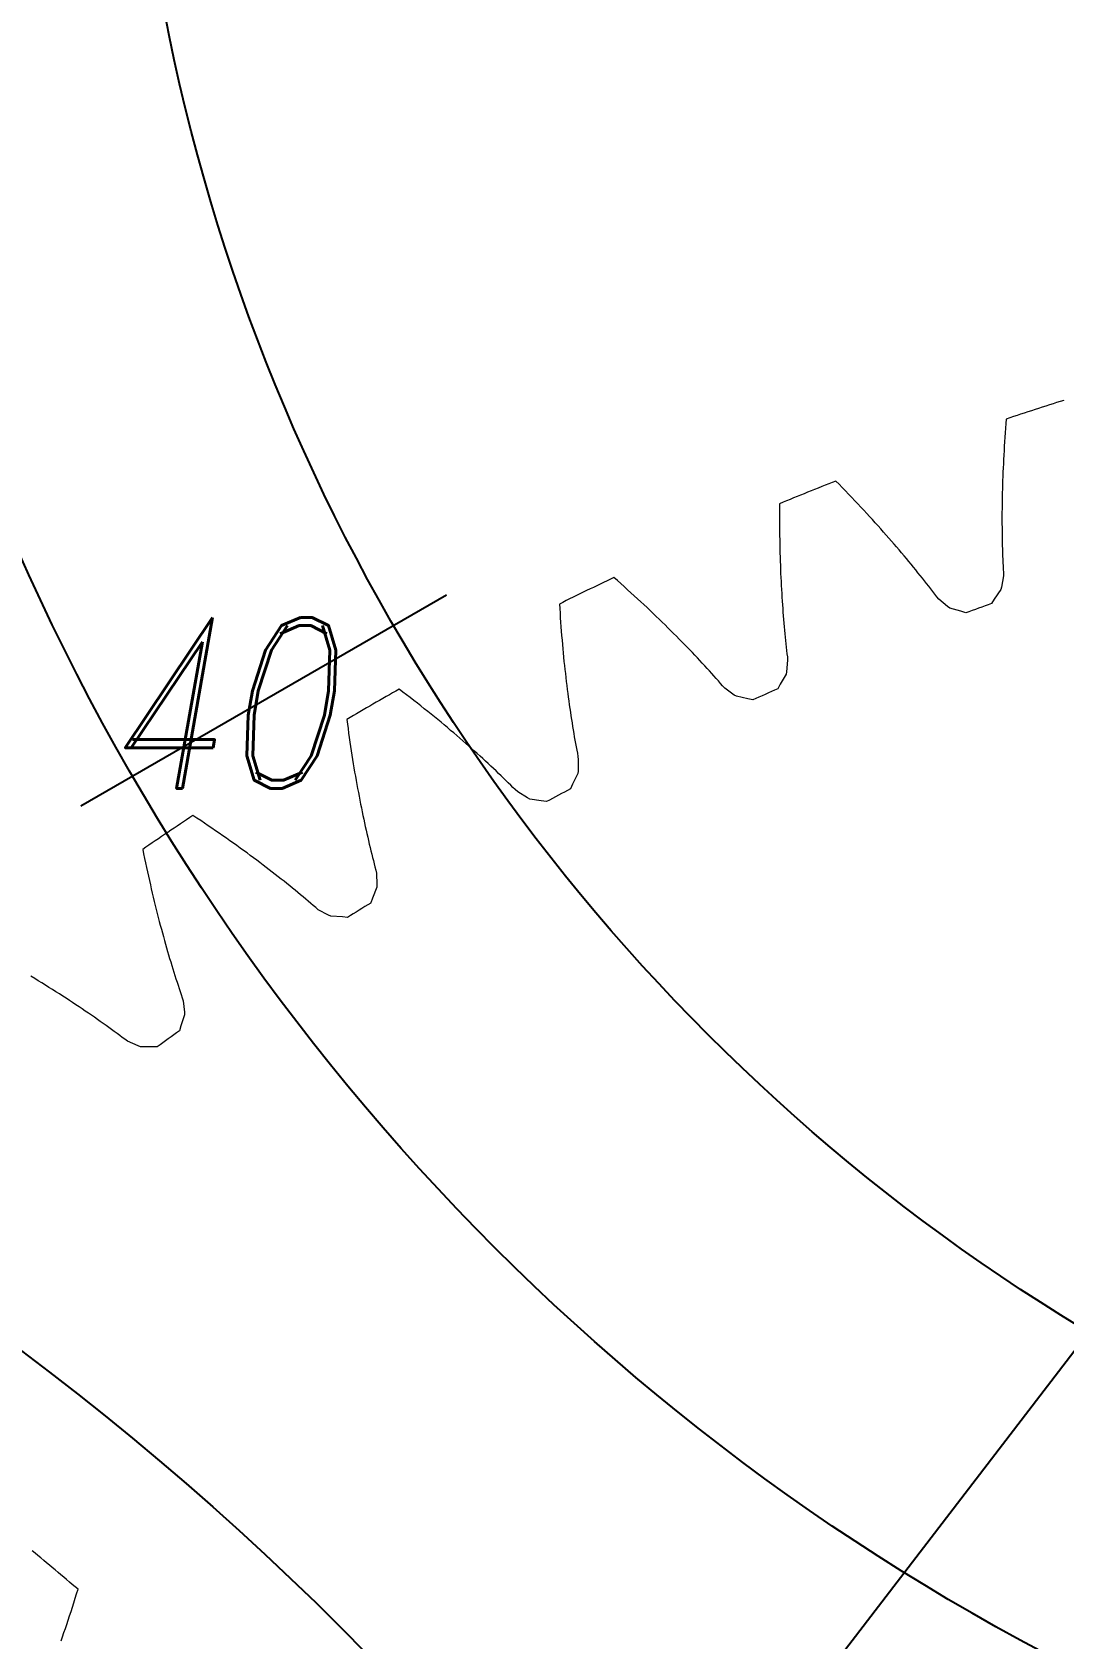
# Model space of a CAD drawing. Header units: millimetres. Extents: x 278858 to 279223, y 218711 to 219074.
# Drawn here: x 278973.75 to 278987.44, y 218843.26 to 218864.59 of the extents above; entities that cross this region are included whole.
import ezdxf

# ---------------------------------------------------------------- set-up
doc = ezdxf.new("R2010")
doc.units = ezdxf.units.MM
doc.header["$LTSCALE"] = 2
for name, color, linetype, lineweight in [('AM_4', 3, 'Continuous', 25), ('AM_8', 1, 'Continuous', 25), ('AM_9', 251, 'Continuous', 15), ('Visibile (ANSI)', 7, 'Continuous', 50)]:
    doc.layers.add(name, color=color, linetype=linetype, lineweight=lineweight)
doc.styles.add('ROMAND', font='romand')

msp = doc.modelspace()

# ---------------------------------------------------------------- linework, layer by layer
for centre, radius in [((279001.271, 218869.828), 30.237), ((279001.271, 218869.828), 26.237), ((278950.271, 218815.828), 39), ((278950.271, 218815.828), 35)]:
    msp.add_circle(centre, radius)
at = {"layer": 'AM_4'}
msp.add_line((278999.944, 218863.204), (278984.116, 218842.563), dxfattribs=at)
at = {"layer": 'AM_8'}
msp.add_line((278979.249, 218857.114), (278974.394, 218854.311), dxfattribs=at)
at = {"layer": 'AM_9'}
for p, q in [((278986.675, 218859.451), (278986.67, 218859.39)), ((278986.661, 218859.268), (278986.656, 218859.208)), ((278986.665, 218859.329), (278986.661, 218859.268)), ((278986.67, 218859.39), (278986.665, 218859.329)), ((278986.645, 218859.031), (278986.642, 218858.973)), ((278986.649, 218859.089), (278986.645, 218859.031)), ((278986.653, 218859.149), (278986.649, 218859.089)), ((278986.656, 218859.208), (278986.653, 218859.149)), ((278986.636, 218858.858), (278986.634, 218858.801)), ((278986.639, 218858.915), (278986.636, 218858.858)), ((278986.642, 218858.973), (278986.639, 218858.915)), ((278984.456, 218858.584), (278984.412, 218858.628)), ((278986.627, 218858.634), (278986.625, 218858.579)), ((278986.629, 218858.689), (278986.627, 218858.634)), ((278986.631, 218858.745), (278986.629, 218858.689)), ((278986.634, 218858.801), (278986.631, 218858.745)), ((278984.498, 218858.54), (278984.456, 218858.584)), ((278984.541, 218858.497), (278984.498, 218858.54)), ((278984.583, 218858.453), (278984.541, 218858.497)), ((278984.624, 218858.41), (278984.583, 218858.453)), ((278984.665, 218858.367), (278984.624, 218858.41)), ((278986.621, 218858.418), (278986.62, 218858.365)), ((278986.622, 218858.471), (278986.621, 218858.418)), ((278986.624, 218858.525), (278986.622, 218858.471)), ((278986.625, 218858.579), (278986.624, 218858.525)), ((278983.667, 218858.265), (278983.666, 218858.204)), ((278983.666, 218858.204), (278983.666, 218858.143)), ((278983.667, 218858.327), (278983.667, 218858.265)), ((278984.705, 218858.325), (278984.665, 218858.367)), ((278984.745, 218858.282), (278984.705, 218858.325)), ((278984.784, 218858.24), (278984.745, 218858.282)), ((278984.823, 218858.198), (278984.784, 218858.24)), ((278984.862, 218858.156), (278984.823, 218858.198)), ((278986.619, 218858.261), (278986.618, 218858.21)), ((278986.618, 218858.21), (278986.618, 218858.159)), ((278986.62, 218858.313), (278986.619, 218858.261)), ((278986.62, 218858.365), (278986.62, 218858.313)), ((278983.666, 218858.143), (278983.666, 218858.083)), ((278983.666, 218858.083), (278983.666, 218858.023)), ((278983.666, 218858.023), (278983.667, 218857.964)), ((278983.667, 218857.964), (278983.667, 218857.905)), ((278984.9, 218858.115), (278984.862, 218858.156)), ((278984.937, 218858.073), (278984.9, 218858.115)), ((278984.974, 218858.032), (278984.937, 218858.073)), ((278985.011, 218857.992), (278984.974, 218858.032)), ((278985.047, 218857.951), (278985.011, 218857.992)), ((278986.618, 218858.159), (278986.618, 218858.109)), ((278986.618, 218858.109), (278986.618, 218858.059)), ((278986.618, 218858.059), (278986.619, 218858.01)), ((278986.619, 218858.01), (278986.619, 218857.961)), ((278986.619, 218857.961), (278986.62, 218857.913)), ((278983.667, 218857.905), (278983.668, 218857.847)), ((278983.668, 218857.847), (278983.669, 218857.789)), ((278983.669, 218857.789), (278983.67, 218857.732)), ((278985.082, 218857.911), (278985.047, 218857.951)), ((278985.117, 218857.871), (278985.082, 218857.911)), ((278985.152, 218857.831), (278985.117, 218857.871)), ((278985.186, 218857.791), (278985.152, 218857.831)), ((278985.22, 218857.752), (278985.186, 218857.791)), ((278985.253, 218857.713), (278985.22, 218857.752)), ((278986.62, 218857.913), (278986.62, 218857.865)), ((278986.62, 218857.865), (278986.621, 218857.817)), ((278986.621, 218857.817), (278986.622, 218857.771)), ((278986.622, 218857.771), (278986.624, 218857.724)), ((278983.67, 218857.732), (278983.672, 218857.675)), ((278983.672, 218857.675), (278983.673, 218857.619)), ((278983.673, 218857.619), (278983.675, 218857.564)), ((278983.675, 218857.564), (278983.677, 218857.508)), ((278985.286, 218857.674), (278985.253, 218857.713)), ((278985.318, 218857.636), (278985.286, 218857.674)), ((278985.35, 218857.598), (278985.318, 218857.636)), ((278985.382, 218857.56), (278985.35, 218857.598)), ((278985.413, 218857.522), (278985.382, 218857.56)), ((278986.624, 218857.724), (278986.625, 218857.678)), ((278986.625, 218857.678), (278986.626, 218857.633)), ((278986.626, 218857.633), (278986.628, 218857.588)), ((278986.628, 218857.588), (278986.63, 218857.544)), ((278986.63, 218857.544), (278986.632, 218857.5)), ((278981.514, 218857.307), (278981.468, 218857.347)), ((278983.677, 218857.508), (278983.679, 218857.454)), ((278983.679, 218857.454), (278983.681, 218857.399)), ((278983.681, 218857.399), (278983.683, 218857.346)), ((278983.683, 218857.346), (278983.686, 218857.292)), ((278985.444, 218857.485), (278985.413, 218857.522)), ((278985.474, 218857.447), (278985.444, 218857.485)), ((278985.503, 218857.411), (278985.474, 218857.447)), ((278985.533, 218857.374), (278985.503, 218857.411)), ((278985.562, 218857.338), (278985.533, 218857.374)), ((278985.59, 218857.302), (278985.562, 218857.338)), ((278986.636, 218857.371), (278986.61, 218857.219)), ((278986.632, 218857.5), (278986.634, 218857.457)), ((278986.634, 218857.457), (278986.636, 218857.414)), ((278986.636, 218857.414), (278986.636, 218857.371)), ((278981.56, 218857.266), (278981.514, 218857.307)), ((278981.605, 218857.226), (278981.56, 218857.266)), ((278981.65, 218857.185), (278981.605, 218857.226)), ((278981.694, 218857.145), (278981.65, 218857.185)), ((278981.738, 218857.105), (278981.694, 218857.145)), ((278981.781, 218857.065), (278981.738, 218857.105)), ((278983.686, 218857.292), (278983.689, 218857.24)), ((278983.689, 218857.24), (278983.692, 218857.188)), ((278983.692, 218857.188), (278983.695, 218857.136)), ((278983.695, 218857.136), (278983.698, 218857.085)), ((278985.618, 218857.266), (278985.59, 218857.302)), ((278985.646, 218857.231), (278985.618, 218857.266)), ((278985.673, 218857.196), (278985.646, 218857.231)), ((278985.699, 218857.161), (278985.673, 218857.196)), ((278985.726, 218857.126), (278985.699, 218857.161)), ((278985.752, 218857.092), (278985.726, 218857.126)), ((278986.601, 218857.187), (278986.515, 218857.06)), ((278986.61, 218857.219), (278986.601, 218857.187)), ((278980.746, 218856.995), (278980.749, 218856.934)), ((278980.749, 218856.934), (278980.753, 218856.873)), ((278981.824, 218857.026), (278981.781, 218857.065)), ((278981.866, 218856.987), (278981.824, 218857.026)), ((278981.908, 218856.947), (278981.866, 218856.987)), ((278981.949, 218856.908), (278981.908, 218856.947)), ((278981.99, 218856.87), (278981.949, 218856.908)), ((278983.698, 218857.085), (278983.701, 218857.034)), ((278983.701, 218857.034), (278983.705, 218856.984)), ((278983.705, 218856.984), (278983.708, 218856.934)), ((278983.708, 218856.934), (278983.712, 218856.885)), ((278985.78, 218857.059), (278985.752, 218857.092)), ((278985.897, 218856.96), (278985.78, 218857.059)), ((278985.924, 218856.941), (278985.897, 218856.96)), ((278986.072, 218856.899), (278985.924, 218856.941)), ((278986.138, 218856.878), (278986.072, 218856.899)), ((278986.515, 218857.06), (278986.478, 218857.002)), ((278980.753, 218856.873), (278980.757, 218856.812)), ((278980.757, 218856.812), (278980.761, 218856.752)), ((278980.761, 218856.752), (278980.766, 218856.692)), ((278980.766, 218856.692), (278980.77, 218856.633)), ((278982.03, 218856.831), (278981.99, 218856.87)), ((278982.07, 218856.793), (278982.03, 218856.831)), ((278982.109, 218856.755), (278982.07, 218856.793)), ((278982.148, 218856.717), (278982.109, 218856.755)), ((278982.186, 218856.679), (278982.148, 218856.717)), ((278982.224, 218856.641), (278982.186, 218856.679)), ((278983.712, 218856.885), (278983.716, 218856.836)), ((278983.716, 218856.836), (278983.72, 218856.788)), ((278983.72, 218856.788), (278983.724, 218856.74)), ((278983.724, 218856.74), (278983.728, 218856.693)), ((278983.728, 218856.693), (278983.732, 218856.647)), ((278980.77, 218856.633), (278980.775, 218856.575)), ((278980.775, 218856.575), (278980.78, 218856.517)), ((278980.78, 218856.517), (278980.785, 218856.459)), ((278980.785, 218856.459), (278980.79, 218856.402)), ((278982.261, 218856.604), (278982.224, 218856.641)), ((278982.298, 218856.567), (278982.261, 218856.604)), ((278982.335, 218856.53), (278982.298, 218856.567)), ((278982.37, 218856.494), (278982.335, 218856.53)), ((278982.406, 218856.457), (278982.37, 218856.494)), ((278983.732, 218856.647), (278983.737, 218856.6)), ((278983.737, 218856.6), (278983.741, 218856.555)), ((278983.741, 218856.555), (278983.746, 218856.51)), ((278983.746, 218856.51), (278983.751, 218856.465)), ((278983.751, 218856.465), (278983.755, 218856.421)), ((278980.79, 218856.402), (278980.795, 218856.346)), ((278980.795, 218856.346), (278980.801, 218856.29)), ((278980.801, 218856.29), (278980.806, 218856.234)), ((278982.441, 218856.421), (278982.406, 218856.457)), ((278982.475, 218856.385), (278982.441, 218856.421)), ((278982.51, 218856.35), (278982.475, 218856.385)), ((278982.543, 218856.314), (278982.51, 218856.35)), ((278982.576, 218856.279), (278982.543, 218856.314)), ((278982.609, 218856.244), (278982.576, 218856.279)), ((278983.755, 218856.421), (278983.76, 218856.377)), ((278983.773, 218856.249), (278983.758, 218856.096)), ((278983.76, 218856.377), (278983.765, 218856.334)), ((278983.765, 218856.334), (278983.771, 218856.292)), ((278983.771, 218856.292), (278983.773, 218856.249)), ((278980.806, 218856.234), (278980.812, 218856.179)), ((278980.812, 218856.179), (278980.818, 218856.125)), ((278980.818, 218856.125), (278980.824, 218856.071)), ((278980.824, 218856.071), (278980.83, 218856.018)), ((278982.641, 218856.209), (278982.609, 218856.244)), ((278982.673, 218856.175), (278982.641, 218856.209)), ((278982.704, 218856.141), (278982.673, 218856.175)), ((278982.735, 218856.107), (278982.704, 218856.141)), ((278982.766, 218856.073), (278982.735, 218856.107)), ((278982.796, 218856.04), (278982.766, 218856.073)), ((278982.825, 218856.007), (278982.796, 218856.04)), ((278983.752, 218856.063), (278983.675, 218855.93)), ((278983.758, 218856.096), (278983.752, 218856.063)), ((278978.669, 218855.827), (278978.62, 218855.865)), ((278978.717, 218855.79), (278978.669, 218855.827)), ((278980.83, 218856.018), (278980.836, 218855.965)), ((278980.836, 218855.965), (278980.843, 218855.912)), ((278980.843, 218855.912), (278980.849, 218855.861)), ((278980.849, 218855.861), (278980.856, 218855.809)), ((278982.854, 218855.974), (278982.825, 218856.007)), ((278982.883, 218855.941), (278982.854, 218855.974)), ((278982.911, 218855.909), (278982.883, 218855.941)), ((278982.941, 218855.878), (278982.911, 218855.909)), ((278983.065, 218855.787), (278982.941, 218855.878)), ((278983.675, 218855.93), (278983.642, 218855.869)), ((278978.765, 218855.753), (278978.717, 218855.79)), ((278978.813, 218855.716), (278978.765, 218855.753)), ((278978.86, 218855.679), (278978.813, 218855.716)), ((278978.906, 218855.642), (278978.86, 218855.679)), ((278978.952, 218855.605), (278978.906, 218855.642)), ((278980.856, 218855.809), (278980.863, 218855.758)), ((278980.863, 218855.758), (278980.87, 218855.708)), ((278980.87, 218855.708), (278980.876, 218855.658)), ((278980.876, 218855.658), (278980.884, 218855.609)), ((278980.884, 218855.609), (278980.891, 218855.56)), ((278983.093, 218855.77), (278983.065, 218855.787)), ((278983.244, 218855.738), (278983.093, 218855.77)), ((278983.311, 218855.722), (278983.244, 218855.738)), ((278977.924, 218855.463), (278977.932, 218855.402)), ((278977.932, 218855.402), (278977.94, 218855.341)), ((278978.997, 218855.569), (278978.952, 218855.605)), ((278979.042, 218855.533), (278978.997, 218855.569)), ((278979.087, 218855.497), (278979.042, 218855.533)), ((278979.13, 218855.461), (278979.087, 218855.497)), ((278979.174, 218855.425), (278979.13, 218855.461)), ((278979.217, 218855.389), (278979.174, 218855.425)), ((278980.891, 218855.56), (278980.898, 218855.512)), ((278980.898, 218855.512), (278980.905, 218855.464)), ((278980.905, 218855.464), (278980.913, 218855.417)), ((278980.913, 218855.417), (278980.92, 218855.37)), ((278977.94, 218855.341), (278977.948, 218855.281)), ((278977.948, 218855.281), (278977.957, 218855.222)), ((278977.957, 218855.222), (278977.965, 218855.162)), ((278979.259, 218855.354), (278979.217, 218855.389)), ((278979.301, 218855.318), (278979.259, 218855.354)), ((278979.342, 218855.283), (278979.301, 218855.318)), ((278979.383, 218855.248), (278979.342, 218855.283)), ((278979.423, 218855.213), (278979.383, 218855.248)), ((278979.463, 218855.179), (278979.423, 218855.213)), ((278980.92, 218855.37), (278980.928, 218855.324)), ((278980.928, 218855.324), (278980.935, 218855.278)), ((278980.935, 218855.278), (278980.943, 218855.233)), ((278980.943, 218855.233), (278980.951, 218855.188)), ((278980.951, 218855.188), (278980.959, 218855.144)), ((278977.965, 218855.162), (278977.974, 218855.104)), ((278977.974, 218855.104), (278977.983, 218855.046)), ((278977.983, 218855.046), (278977.992, 218854.988)), ((278977.992, 218854.988), (278978.001, 218854.931)), ((278979.503, 218855.144), (278979.463, 218855.179)), ((278979.541, 218855.11), (278979.503, 218855.144)), ((278979.58, 218855.076), (278979.541, 218855.11)), ((278979.618, 218855.042), (278979.58, 218855.076)), ((278979.655, 218855.009), (278979.618, 218855.042)), ((278979.692, 218854.975), (278979.655, 218855.009)), ((278979.729, 218854.942), (278979.692, 218854.975)), ((278980.959, 218855.144), (278980.967, 218855.1)), ((278980.967, 218855.1), (278980.975, 218855.057)), ((278980.975, 218855.057), (278980.983, 218855.015)), ((278980.983, 218855.015), (278980.991, 218854.972)), ((278980.991, 218854.972), (278980.996, 218854.93)), ((278978.001, 218854.931), (278978.01, 218854.875)), ((278978.01, 218854.875), (278978.019, 218854.819)), ((278978.019, 218854.819), (278978.028, 218854.763)), ((278978.028, 218854.763), (278978.038, 218854.708)), ((278979.765, 218854.909), (278979.729, 218854.942)), ((278979.8, 218854.876), (278979.765, 218854.909)), ((278979.835, 218854.844), (278979.8, 218854.876)), ((278979.87, 218854.811), (278979.835, 218854.844)), ((278979.904, 218854.779), (278979.87, 218854.811)), ((278979.937, 218854.747), (278979.904, 218854.779)), ((278980.992, 218854.776), (278980.988, 218854.743)), ((278980.996, 218854.93), (278980.992, 218854.776)), ((278978.038, 218854.708), (278978.047, 218854.654)), ((278978.047, 218854.654), (278978.057, 218854.6)), ((278978.057, 218854.6), (278978.067, 218854.547)), ((278978.067, 218854.547), (278978.077, 218854.494)), ((278979.971, 218854.716), (278979.937, 218854.747)), ((278980.003, 218854.684), (278979.971, 218854.716)), ((278980.036, 218854.653), (278980.003, 218854.684)), ((278980.067, 218854.622), (278980.036, 218854.653)), ((278980.099, 218854.591), (278980.067, 218854.622)), ((278980.129, 218854.561), (278980.099, 218854.591)), ((278980.16, 218854.531), (278980.129, 218854.561)), ((278980.92, 218854.605), (278980.892, 218854.542)), ((278980.988, 218854.743), (278980.92, 218854.605)), ((278978.077, 218854.494), (278978.087, 218854.442)), ((278978.087, 218854.442), (278978.097, 218854.39)), ((278978.097, 218854.39), (278978.107, 218854.338)), ((278978.107, 218854.338), (278978.117, 218854.288)), ((278980.192, 218854.502), (278980.16, 218854.531)), ((278980.322, 218854.42), (278980.192, 218854.502)), ((278980.351, 218854.405), (278980.322, 218854.42)), ((278980.504, 218854.384), (278980.351, 218854.405)), ((278980.572, 218854.372), (278980.504, 218854.384)), ((278975.934, 218854.153), (278975.882, 218854.187)), ((278975.985, 218854.119), (278975.934, 218854.153)), ((278976.035, 218854.086), (278975.985, 218854.119)), ((278978.117, 218854.288), (278978.127, 218854.237)), ((278978.127, 218854.237), (278978.137, 218854.188)), ((278978.137, 218854.188), (278978.148, 218854.138)), ((278978.148, 218854.138), (278978.158, 218854.09)), ((278976.085, 218854.052), (278976.035, 218854.086)), ((278976.134, 218854.018), (278976.085, 218854.052)), ((278976.183, 218853.985), (278976.134, 218854.018)), ((278976.232, 218853.952), (278976.183, 218853.985)), ((278976.279, 218853.918), (278976.232, 218853.952)), ((278976.327, 218853.885), (278976.279, 218853.918)), ((278978.158, 218854.09), (278978.169, 218854.042)), ((278978.169, 218854.042), (278978.179, 218853.994)), ((278978.179, 218853.994), (278978.19, 218853.947)), ((278978.19, 218853.947), (278978.201, 218853.9)), ((278978.201, 218853.9), (278978.211, 218853.854)), ((278975.216, 218853.738), (278975.228, 218853.678)), ((278976.373, 218853.852), (278976.327, 218853.885)), ((278976.42, 218853.82), (278976.373, 218853.852)), ((278976.465, 218853.787), (278976.42, 218853.82)), ((278976.511, 218853.754), (278976.465, 218853.787)), ((278976.555, 218853.722), (278976.511, 218853.754)), ((278976.6, 218853.69), (278976.555, 218853.722)), ((278976.643, 218853.657), (278976.6, 218853.69)), ((278978.211, 218853.854), (278978.222, 218853.808)), ((278978.222, 218853.808), (278978.233, 218853.763)), ((278978.233, 218853.763), (278978.244, 218853.719)), ((278978.244, 218853.719), (278978.255, 218853.675)), ((278975.228, 218853.678), (278975.241, 218853.618)), ((278975.241, 218853.618), (278975.253, 218853.558)), ((278975.253, 218853.558), (278975.266, 218853.499)), ((278975.266, 218853.499), (278975.278, 218853.441)), ((278976.687, 218853.625), (278976.643, 218853.657)), ((278976.729, 218853.593), (278976.687, 218853.625)), ((278976.771, 218853.562), (278976.729, 218853.593)), ((278976.813, 218853.53), (278976.771, 218853.562)), ((278976.854, 218853.499), (278976.813, 218853.53)), ((278976.895, 218853.467), (278976.854, 218853.499)), ((278978.255, 218853.675), (278978.266, 218853.631)), ((278978.266, 218853.631), (278978.277, 218853.588)), ((278978.277, 218853.588), (278978.288, 218853.546)), ((278978.288, 218853.546), (278978.298, 218853.504)), ((278978.298, 218853.504), (278978.309, 218853.462)), ((278975.278, 218853.441), (278975.291, 218853.383)), ((278975.291, 218853.383), (278975.304, 218853.326)), ((278975.304, 218853.326), (278975.317, 218853.269)), ((278975.317, 218853.269), (278975.33, 218853.213)), ((278976.935, 218853.436), (278976.895, 218853.467)), ((278976.975, 218853.405), (278976.935, 218853.436)), ((278977.014, 218853.375), (278976.975, 218853.405)), ((278977.053, 218853.344), (278977.014, 218853.375)), ((278977.091, 218853.314), (278977.053, 218853.344)), ((278977.129, 218853.284), (278977.091, 218853.314)), ((278977.166, 218853.254), (278977.129, 218853.284)), ((278978.309, 218853.462), (278978.318, 218853.42)), ((278978.318, 218853.42), (278978.324, 218853.267)), ((278978.324, 218853.267), (278978.323, 218853.234)), ((278975.33, 218853.213), (278975.343, 218853.157)), ((278975.343, 218853.157), (278975.356, 218853.102)), ((278975.356, 218853.102), (278975.369, 218853.047)), ((278975.369, 218853.047), (278975.382, 218852.993)), ((278977.203, 218853.224), (278977.166, 218853.254)), ((278977.239, 218853.194), (278977.203, 218853.224)), ((278977.275, 218853.165), (278977.239, 218853.194)), ((278977.31, 218853.135), (278977.275, 218853.165)), ((278977.345, 218853.106), (278977.31, 218853.135)), ((278977.379, 218853.077), (278977.345, 218853.106)), ((278977.413, 218853.049), (278977.379, 218853.077)), ((278977.446, 218853.02), (278977.413, 218853.049)), ((278978.265, 218853.091), (278978.241, 218853.026)), ((278978.323, 218853.234), (278978.265, 218853.091)), ((278975.382, 218852.993), (278975.396, 218852.939)), ((278975.396, 218852.939), (278975.409, 218852.886)), ((278975.409, 218852.886), (278975.422, 218852.834)), ((278975.422, 218852.834), (278975.436, 218852.782)), ((278977.479, 218852.992), (278977.446, 218853.02)), ((278977.512, 218852.964), (278977.479, 218852.992)), ((278977.546, 218852.937), (278977.512, 218852.964)), ((278977.681, 218852.864), (278977.546, 218852.937)), ((278977.711, 218852.852), (278977.681, 218852.864)), ((278977.865, 218852.841), (278977.711, 218852.852)), ((278977.934, 218852.834), (278977.865, 218852.841)), ((278975.436, 218852.782), (278975.449, 218852.73)), ((278975.449, 218852.73), (278975.463, 218852.679)), ((278975.463, 218852.679), (278975.477, 218852.629)), ((278975.477, 218852.629), (278975.49, 218852.579)), ((278975.49, 218852.579), (278975.504, 218852.529)), ((278975.504, 218852.529), (278975.518, 218852.481)), ((278975.518, 218852.481), (278975.532, 218852.432)), ((278975.532, 218852.432), (278975.546, 218852.384)), ((278975.546, 218852.384), (278975.559, 218852.337)), ((278975.559, 218852.337), (278975.573, 218852.29)), ((278975.573, 218852.29), (278975.587, 218852.244)), ((278975.587, 218852.244), (278975.601, 218852.198)), ((278975.601, 218852.198), (278975.615, 218852.153)), ((278973.782, 218852.023), (278973.733, 218852.053)), ((278973.83, 218851.993), (278973.782, 218852.023)), ((278973.878, 218851.964), (278973.83, 218851.993)), ((278975.615, 218852.153), (278975.629, 218852.108)), ((278975.629, 218852.108), (278975.643, 218852.064)), ((278975.643, 218852.064), (278975.657, 218852.02)), ((278975.657, 218852.02), (278975.671, 218851.977)), ((278973.925, 218851.935), (278973.878, 218851.964)), ((278973.972, 218851.905), (278973.925, 218851.935)), ((278974.019, 218851.876), (278973.972, 218851.905)), ((278974.065, 218851.847), (278974.019, 218851.876)), ((278974.11, 218851.818), (278974.065, 218851.847)), ((278974.155, 218851.789), (278974.11, 218851.818)), ((278974.199, 218851.761), (278974.155, 218851.789)), ((278975.671, 218851.977), (278975.685, 218851.934)), ((278975.685, 218851.934), (278975.699, 218851.892)), ((278975.699, 218851.892), (278975.712, 218851.851)), ((278975.712, 218851.851), (278975.726, 218851.81)), ((278975.726, 218851.81), (278975.74, 218851.769)), ((278975.74, 218851.769), (278975.752, 218851.727)), ((278974.243, 218851.732), (278974.199, 218851.761)), ((278974.286, 218851.704), (278974.243, 218851.732)), ((278974.329, 218851.675), (278974.286, 218851.704)), ((278974.371, 218851.647), (278974.329, 218851.675)), ((278974.413, 218851.619), (278974.371, 218851.647)), ((278974.454, 218851.591), (278974.413, 218851.619)), ((278974.495, 218851.563), (278974.454, 218851.591)), ((278974.535, 218851.536), (278974.495, 218851.563)), ((278975.752, 218851.727), (278975.769, 218851.575)), ((278975.769, 218851.575), (278975.769, 218851.542)), ((278974.575, 218851.508), (278974.535, 218851.536)), ((278974.614, 218851.481), (278974.575, 218851.508)), ((278974.653, 218851.454), (278974.614, 218851.481)), ((278974.691, 218851.427), (278974.653, 218851.454)), ((278974.729, 218851.4), (278974.691, 218851.427)), ((278974.766, 218851.373), (278974.729, 218851.4)), ((278974.803, 218851.346), (278974.766, 218851.373)), ((278974.839, 218851.32), (278974.803, 218851.346)), ((278975.722, 218851.395), (278975.702, 218851.329)), ((278975.769, 218851.542), (278975.722, 218851.395)), ((278974.875, 218851.294), (278974.839, 218851.32)), ((278974.91, 218851.268), (278974.875, 218851.294)), ((278974.945, 218851.242), (278974.91, 218851.268)), ((278974.979, 218851.216), (278974.945, 218851.242)), ((278975.015, 218851.192), (278974.979, 218851.216)), ((278975.155, 218851.129), (278975.015, 218851.192)), ((278975.186, 218851.118), (278975.155, 218851.129)), ((278975.34, 218851.118), (278975.186, 218851.118)), ((278975.409, 218851.116), (278975.34, 218851.118)), ((278974.339, 218843.854), (278974.357, 218843.915)), ((278974.265, 218843.619), (278974.283, 218843.677)), ((278974.283, 218843.677), (278974.302, 218843.735)), ((278974.302, 218843.735), (278974.32, 218843.795)), ((278974.32, 218843.795), (278974.339, 218843.854)), ((278974.19, 218843.394), (278974.209, 218843.449)), ((278974.209, 218843.449), (278974.227, 218843.505)), ((278974.227, 218843.505), (278974.246, 218843.562)), ((278974.246, 218843.562), (278974.265, 218843.619)), ((278974.133, 218843.232), (278974.152, 218843.285)), ((278974.152, 218843.285), (278974.171, 218843.339)), ((278974.171, 218843.339), (278974.19, 218843.394))]:
    msp.add_line(p, q, dxfattribs=at)
for centre, radius, start, end in [((279001.271, 218815.828), 46, 107.4996, 108.5004), ((279001.271, 218815.828), 46, 111.4996, 112.5004), ((279001.271, 218815.828), 46, 115.4996, 116.5004), ((279001.271, 218815.828), 43.75, 109.7628, 110.2372), ((279001.271, 218815.828), 46, 119.4996, 120.5004), ((279001.271, 218815.828), 43.75, 113.7628, 114.2372), ((279001.271, 218815.828), 43.75, 117.7628, 118.2372), ((279001.271, 218815.828), 46, 123.4996, 124.5004), ((279001.271, 218815.828), 43.75, 121.7628, 122.2372), ((279001.271, 218815.828), 43.75, 125.7628, 126.2372), ((278950.271, 218815.828), 37, 49.3849, 50.6151)]:
    msp.add_arc(centre, radius, start, end, dxfattribs=at)

# ---------------------------------------------------------------- texts
at = {"layer": 'Visibile (ANSI)', "style": 'ROMAND', "oblique": 10, "width": 0.8}
msp.add_text('40', height=2.268, dxfattribs=at).set_placement((278974.655, 218854.548))

doc.saveas('drawing.dxf')
